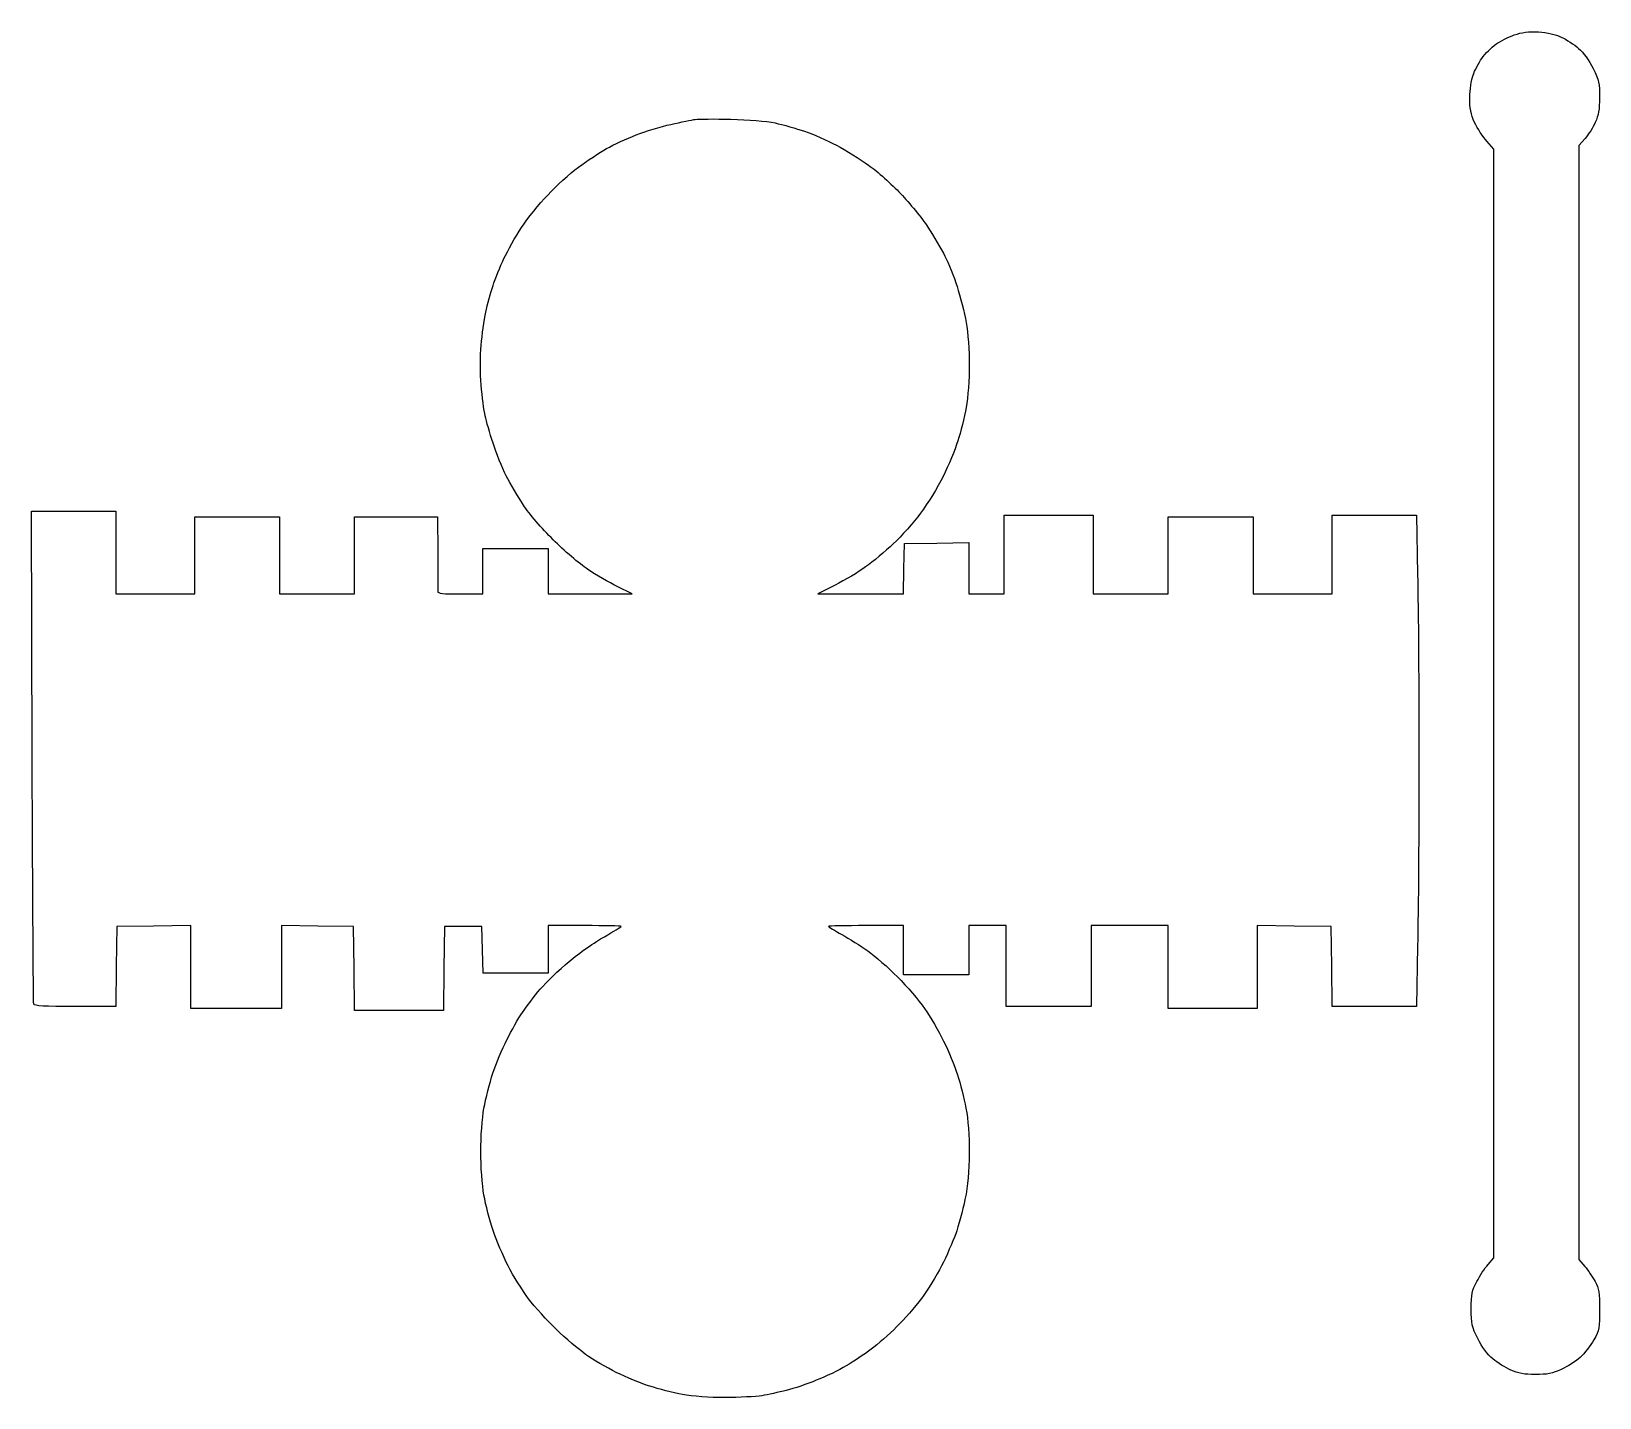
# Model space of a CAD drawing. Header units: centimetres. Extents: x -14.6 to 13.5, y -12.1 to 12.3.
import ezdxf

# ---------------------------------------------------------------- set-up
doc = ezdxf.new("R2010")
doc.units = ezdxf.units.CM
doc.header["$MEASUREMENT"] = 0
doc.layers.add('Layer 1', color=7, linetype='Continuous')

msp = doc.modelspace()

# ---------------------------------------------------------------- linework, layer by layer
at = {"layer": 'Layer 1'}
for points, knots in [([(11.93447, 12.21316), (11.83216, 12.17788), (11.684, 12.1038), (11.60639, 12.04735), (11.60639, 12.04735), (11.52525, 11.99091), (11.41236, 11.87802), (11.35592, 11.79335), (11.35592, 11.79335), (11.29595, 11.71221), (11.22539, 11.57463), (11.19717, 11.49349), (11.19717, 11.49349), (11.16542, 11.40882), (11.14073, 11.22891), (11.1372, 11.09485), (11.1372, 11.09485), (11.1372, 10.89729), (11.15484, 10.80204), (11.22539, 10.64682), (11.22539, 10.64682), (11.27478, 10.54099), (11.37356, 10.38929), (11.44411, 10.31168), (11.44411, 10.31168), (11.44411, 10.31168), (11.57111, 10.17057), (11.57111, 10.17057), (11.57111, 10.17057), (11.57111, 10.17057), (11.57111, 0.26457), (11.57111, 0.26457), (11.57111, 0.26457), (11.57111, 0.26457), (11.57111, -9.6379), (11.57111, -9.6379), (11.57111, -9.6379), (11.57111, -9.6379), (11.46528, -9.76137), (11.46528, -9.76137), (11.46528, -9.76137), (11.40531, -9.82487), (11.31711, -9.96245), (11.2642, -10.06476), (11.2642, -10.06476), (11.17953, -10.22351), (11.16542, -10.29054), (11.16542, -10.54807), (11.16542, -10.54807), (11.16542, -10.81971), (11.176, -10.87263), (11.28184, -11.08429), (11.28184, -11.08429), (11.35592, -11.23598), (11.45117, -11.36651), (11.54995, -11.44765), (11.54995, -11.44765), (11.63109, -11.51468), (11.77926, -11.6064), (11.87451, -11.64873), (11.87451, -11.64873), (12.00151, -11.70517), (12.1144, -11.72634), (12.31195, -11.72634), (12.31195, -11.72634), (12.52362, -11.72634), (12.61534, -11.7087), (12.77409, -11.63462), (12.77409, -11.63462), (12.88345, -11.58523), (13.03515, -11.48645), (13.11276, -11.41943), (13.11276, -11.41943), (13.18684, -11.34887), (13.2962, -11.20776), (13.35618, -11.10546), (13.35618, -11.10546), (13.45143, -10.9326), (13.45849, -10.89027), (13.45849, -10.56571), (13.45849, -10.56571), (13.45849, -10.26585), (13.44791, -10.19177), (13.37735, -10.06477), (13.37735, -10.06477), (13.33502, -9.98363), (13.25035, -9.86016), (13.19391, -9.79313), (13.19391, -9.79313), (13.19391, -9.79313), (13.08808, -9.67319), (13.08808, -9.67319), (13.08808, -9.67319), (13.08808, -9.67319), (13.08808, 0.2822), (13.08808, 0.2822), (13.08808, 0.2822), (13.08808, 0.2822), (13.08808, 10.23759), (13.08808, 10.23759), (13.08808, 10.23759), (13.08808, 10.23759), (13.19744, 10.36459), (13.19744, 10.36459), (13.19744, 10.36459), (13.26094, 10.43515), (13.34208, 10.56215), (13.38088, 10.65034), (13.38088, 10.65034), (13.43732, 10.77028), (13.45496, 10.8867), (13.45849, 11.09484), (13.45849, 11.09484), (13.45849, 11.34531), (13.44438, 11.40528), (13.34207, 11.61342), (13.34207, 11.61342), (13.27504, 11.75453), (13.16921, 11.89917), (13.08101, 11.97325), (13.08101, 11.97325), (13.0034, 12.04028), (12.86582, 12.132), (12.77409, 12.17433), (12.77409, 12.17433), (12.67178, 12.22372), (12.52362, 12.25547), (12.36487, 12.26605), (12.36487, 12.26605), (12.18495, 12.27663), (12.06854, 12.25899), (11.93448, 12.21313), (11.93448, 12.21313), (11.93448, 12.21313), (11.93447, 12.21316), (11.93447, 12.21316)], [0, 0, 0, 0, 0.02857143, 0.02857143, 0.02857143, 0.02857143, 0.05714286, 0.05714286, 0.05714286, 0.05714286, 0.08571429, 0.08571429, 0.08571429, 0.08571429, 0.11428571, 0.11428571, 0.11428571, 0.11428571, 0.14285714, 0.14285714, 0.14285714, 0.14285714, 0.17142857, 0.17142857, 0.17142857, 0.17142857, 0.2, 0.2, 0.2, 0.2, 0.22857143, 0.22857143, 0.22857143, 0.22857143, 0.25714286, 0.25714286, 0.25714286, 0.25714286, 0.28571429, 0.28571429, 0.28571429, 0.28571429, 0.31428571, 0.31428571, 0.31428571, 0.31428571, 0.34285714, 0.34285714, 0.34285714, 0.34285714, 0.37142857, 0.37142857, 0.37142857, 0.37142857, 0.4, 0.4, 0.4, 0.4, 0.42857143, 0.42857143, 0.42857143, 0.42857143, 0.45714286, 0.45714286, 0.45714286, 0.45714286, 0.48571429, 0.48571429, 0.48571429, 0.48571429, 0.51428571, 0.51428571, 0.51428571, 0.51428571, 0.54285714, 0.54285714, 0.54285714, 0.54285714, 0.57142857, 0.57142857, 0.57142857, 0.57142857, 0.6, 0.6, 0.6, 0.6, 0.62857143, 0.62857143, 0.62857143, 0.62857143, 0.65714286, 0.65714286, 0.65714286, 0.65714286, 0.68571429, 0.68571429, 0.68571429, 0.68571429, 0.71428571, 0.71428571, 0.71428571, 0.71428571, 0.74285714, 0.74285714, 0.74285714, 0.74285714, 0.77142857, 0.77142857, 0.77142857, 0.77142857, 0.8, 0.8, 0.8, 0.8, 0.82857143, 0.82857143, 0.82857143, 0.82857143, 0.85714286, 0.85714286, 0.85714286, 0.85714286, 0.88571429, 0.88571429, 0.88571429, 0.88571429, 0.91428571, 0.91428571, 0.91428571, 0.91428571, 0.94285714, 0.94285714, 0.94285714, 0.94285714, 1, 1, 1, 1]), ([(-2.69875, 10.70328), (-2.75519, 10.69622), (-2.95275, 10.65389), (-3.13267, 10.61509), (-3.13267, 10.61509), (-3.31259, 10.57628), (-3.59128, 10.49162), (-3.75709, 10.42459), (-3.75709, 10.42459), (-3.91937, 10.36109), (-4.15573, 10.25173), (-4.28273, 10.18117), (-4.28273, 10.18117), (-4.4062, 10.11061), (-4.63551, 9.96245), (-4.7872, 9.84956), (-4.7872, 9.84956), (-4.93889, 9.73667), (-5.18584, 9.51089), (-5.33401, 9.35214), (-5.33401, 9.35214), (-5.4857, 9.19339), (-5.69384, 8.93233), (-5.8032, 8.77006), (-5.8032, 8.77006), (-5.90903, 8.60778), (-6.05014, 8.35731), (-6.11717, 8.2162), (-6.11717, 8.2162), (-6.1842, 8.07156), (-6.27239, 7.85637), (-6.3112, 7.73289), (-6.3112, 7.73289), (-6.35353, 7.61295), (-6.40998, 7.39775), (-6.44173, 7.25664), (-6.44173, 7.25664), (-6.46995, 7.11906), (-6.50876, 6.85095), (-6.52287, 6.6675), (-6.52287, 6.6675), (-6.54051, 6.48406), (-6.54051, 6.16303), (-6.52287, 5.95489), (-6.52287, 5.95489), (-6.50523, 5.74322), (-6.47348, 5.49981), (-6.45231, 5.40808), (-6.45231, 5.40808), (-6.43114, 5.31283), (-6.36764, 5.09411), (-6.3112, 4.91772), (-6.3112, 4.91772), (-6.25476, 4.74486), (-6.14892, 4.48028), (-6.07484, 4.33564), (-6.07484, 4.33564), (-6.00428, 4.19453), (-5.86317, 3.95464), (-5.76792, 3.81), (-5.76792, 3.81), (-5.67267, 3.66536), (-5.43278, 3.38667), (-5.23875, 3.19264), (-5.23875, 3.19264), (-5.04472, 2.99861), (-4.76603, 2.76225), (-4.62139, 2.66347), (-4.62139, 2.66347), (-4.47675, 2.56822), (-4.23686, 2.42711), (-4.09222, 2.35655), (-4.09222, 2.35655), (-4.09222, 2.35655), (-3.82764, 2.22249), (-3.82764, 2.22249), (-3.82764, 2.22249), (-3.82764, 2.22249), (-4.57906, 2.22249), (-4.57906, 2.22249), (-4.57906, 2.22249), (-4.57906, 2.22249), (-5.32695, 2.22249), (-5.32695, 2.22249), (-5.32695, 2.22249), (-5.32695, 2.22249), (-5.32695, 2.62818), (-5.32695, 2.62818), (-5.32695, 2.62818), (-5.32695, 2.62818), (-5.32695, 3.03387), (-5.32695, 3.03387), (-5.32695, 3.03387), (-5.32695, 3.03387), (-5.90903, 3.03387), (-5.90903, 3.03387), (-5.90903, 3.03387), (-5.90903, 3.03387), (-6.49111, 3.03387), (-6.49111, 3.03387), (-6.49111, 3.03387), (-6.49111, 3.03387), (-6.49111, 2.62818), (-6.49111, 2.62818), (-6.49111, 2.62818), (-6.49111, 2.62818), (-6.49111, 2.22249), (-6.49111, 2.22249), (-6.49111, 2.22249), (-6.49111, 2.22249), (-6.8968, 2.22249), (-6.8968, 2.22249), (-6.8968, 2.22249), (-7.20372, 2.22249), (-7.30249, 2.23307), (-7.29897, 2.26835), (-7.29897, 2.26835), (-7.29544, 2.28952), (-7.29544, 2.59996), (-7.29897, 2.95627), (-7.29897, 2.95627), (-7.29897, 2.95627), (-7.3025, 3.59833), (-7.3025, 3.59833), (-7.3025, 3.59833), (-7.3025, 3.59833), (-8.04333, 3.59833), (-8.04333, 3.59833), (-8.04333, 3.59833), (-8.04333, 3.59833), (-8.78416, 3.59833), (-8.78416, 3.59833), (-8.78416, 3.59833), (-8.78416, 3.59833), (-8.78416, 2.91041), (-8.78416, 2.91041), (-8.78416, 2.91041), (-8.78416, 2.91041), (-8.78416, 2.22249), (-8.78416, 2.22249), (-8.78416, 2.22249), (-8.78416, 2.22249), (-9.45444, 2.22249), (-9.45444, 2.22249), (-9.45444, 2.22249), (-9.45444, 2.22249), (-10.12472, 2.22249), (-10.12472, 2.22249), (-10.12472, 2.22249), (-10.12472, 2.22249), (-10.12472, 2.91041), (-10.12472, 2.91041), (-10.12472, 2.91041), (-10.12472, 2.91041), (-10.12472, 3.59833), (-10.12472, 3.59833), (-10.12472, 3.59833), (-10.12472, 3.59833), (-10.88319, 3.59833), (-10.88319, 3.59833), (-10.88319, 3.59833), (-10.88319, 3.59833), (-11.64166, 3.59833), (-11.64166, 3.59833), (-11.64166, 3.59833), (-11.64166, 3.59833), (-11.64166, 2.91041), (-11.64166, 2.91041), (-11.64166, 2.91041), (-11.64166, 2.91041), (-11.64166, 2.22249), (-11.64166, 2.22249), (-11.64166, 2.22249), (-11.64166, 2.22249), (-12.34722, 2.22249), (-12.34722, 2.22249), (-12.34722, 2.22249), (-12.34722, 2.22249), (-13.05278, 2.22249), (-13.05278, 2.22249), (-13.05278, 2.22249), (-13.05278, 2.22249), (-13.05278, 2.96332), (-13.05278, 2.96332), (-13.05278, 2.96332), (-13.05278, 2.96332), (-13.05278, 3.70415), (-13.05278, 3.70415), (-13.05278, 3.70415), (-13.05278, 3.70415), (-13.8042, 3.70415), (-13.8042, 3.70415), (-13.8042, 3.70415), (-13.8042, 3.70415), (-14.55914, 3.70415), (-14.55914, 3.70415), (-14.55914, 3.70415), (-14.55914, 3.70415), (-14.54503, -0.67735), (-14.54503, -0.67735), (-14.54503, -0.67735), (-14.53445, -3.09035), (-14.52386, -5.08354), (-14.51681, -5.10471), (-14.51681, -5.10471), (-14.50623, -5.13999), (-14.32631, -5.15057), (-13.7795, -5.15057), (-13.7795, -5.15057), (-13.7795, -5.15057), (-13.05278, -5.15057), (-13.05278, -5.15057), (-13.05278, -5.15057), (-13.05278, -5.15057), (-13.04572, -4.43443), (-13.04572, -4.43443), (-13.04572, -4.43443), (-13.04572, -4.43443), (-13.03514, -3.72182), (-13.03514, -3.72182), (-13.03514, -3.72182), (-13.03514, -3.72182), (-12.37545, -3.71124), (-12.37545, -3.71124), (-12.37545, -3.71124), (-12.37545, -3.71124), (-11.71223, -3.70418), (-11.71223, -3.70418), (-11.71223, -3.70418), (-11.71223, -3.70418), (-11.71223, -4.44501), (-11.71223, -4.44501), (-11.71223, -4.44501), (-11.71223, -4.44501), (-11.71223, -5.18584), (-11.71223, -5.18584), (-11.71223, -5.18584), (-11.71223, -5.18584), (-10.90084, -5.18584), (-10.90084, -5.18584), (-10.90084, -5.18584), (-10.90084, -5.18584), (-10.08945, -5.18584), (-10.08945, -5.18584), (-10.08945, -5.18584), (-10.08945, -5.18584), (-10.08945, -4.44501), (-10.08945, -4.44501), (-10.08945, -4.44501), (-10.08945, -4.44501), (-10.08945, -3.70418), (-10.08945, -3.70418), (-10.08945, -3.70418), (-10.08945, -3.70418), (-9.44387, -3.71124), (-9.44387, -3.71124), (-9.44387, -3.71124), (-9.44387, -3.71124), (-8.80181, -3.72182), (-8.80181, -3.72182), (-8.80181, -3.72182), (-8.80181, -3.72182), (-8.79123, -4.46971), (-8.79123, -4.46971), (-8.79123, -4.46971), (-8.79123, -4.46971), (-8.78417, -5.22113), (-8.78417, -5.22113), (-8.78417, -5.22113), (-8.78417, -5.22113), (-7.99042, -5.22113), (-7.99042, -5.22113), (-7.99042, -5.22113), (-7.99042, -5.22113), (-7.19667, -5.22113), (-7.19667, -5.22113), (-7.19667, -5.22113), (-7.19667, -5.22113), (-7.18961, -4.46971), (-7.18961, -4.46971), (-7.18961, -4.46971), (-7.18961, -4.46971), (-7.17903, -3.72182), (-7.17903, -3.72182), (-7.17903, -3.72182), (-7.17903, -3.72182), (-6.84389, -3.72182), (-6.84389, -3.72182), (-6.84389, -3.72182), (-6.84389, -3.72182), (-6.50875, -3.72182), (-6.50875, -3.72182), (-6.50875, -3.72182), (-6.50875, -3.72182), (-6.49817, -4.13457), (-6.49817, -4.13457), (-6.49817, -4.13457), (-6.49817, -4.13457), (-6.48759, -4.55085), (-6.48759, -4.55085), (-6.48759, -4.55085), (-6.48759, -4.55085), (-5.90903, -4.55085), (-5.90903, -4.55085), (-5.90903, -4.55085), (-5.90903, -4.55085), (-5.32695, -4.55085), (-5.32695, -4.55085), (-5.32695, -4.55085), (-5.32695, -4.55085), (-5.32695, -4.12752), (-5.32695, -4.12752), (-5.32695, -4.12752), (-5.32695, -4.12752), (-5.32695, -3.70419), (-5.32695, -3.70419), (-5.32695, -3.70419), (-5.32695, -3.70419), (-4.67431, -3.70419), (-4.67431, -3.70419), (-4.67431, -3.70419), (-4.31448, -3.70419), (-4.02167, -3.71125), (-4.02167, -3.7183), (-4.02167, -3.7183), (-4.02167, -3.72536), (-4.15573, -3.80649), (-4.32153, -3.90174), (-4.32153, -3.90174), (-4.48734, -3.99346), (-4.77309, -4.19455), (-4.953, -4.34624), (-4.953, -4.34624), (-5.13644, -4.49793), (-5.36575, -4.72018), (-5.46806, -4.84013), (-5.46806, -4.84013), (-5.57037, -4.96007), (-5.71148, -5.14705), (-5.78556, -5.25641), (-5.78556, -5.25641), (-5.85612, -5.36224), (-5.98312, -5.58097), (-6.06425, -5.74324), (-6.06425, -5.74324), (-6.14539, -5.90552), (-6.25828, -6.17363), (-6.31472, -6.34296), (-6.31472, -6.34296), (-6.37116, -6.51229), (-6.44172, -6.79452), (-6.47347, -6.96738), (-6.47347, -6.96738), (-6.50522, -7.15082), (-6.52991, -7.47891), (-6.52991, -7.74349), (-6.52991, -7.74349), (-6.52991, -8.00807), (-6.50522, -8.33616), (-6.47347, -8.5196), (-6.47347, -8.5196), (-6.44172, -8.69246), (-6.37116, -8.97821), (-6.31119, -9.15107), (-6.31119, -9.15107), (-6.25475, -9.32393), (-6.13127, -9.60968), (-6.03955, -9.78607), (-6.03955, -9.78607), (-5.95136, -9.96246), (-5.78555, -10.22351), (-5.67619, -10.37168), (-5.67619, -10.37168), (-5.56683, -10.51632), (-5.34105, -10.76326), (-5.17877, -10.92201), (-5.17877, -10.92201), (-5.02002, -11.07723), (-4.78366, -11.27832), (-4.65666, -11.36651), (-4.65666, -11.36651), (-4.52966, -11.45823), (-4.28272, -11.59934), (-4.10985, -11.68754), (-4.10985, -11.68754), (-3.93346, -11.77573), (-3.66535, -11.8851), (-3.51013, -11.93448), (-3.51013, -11.93448), (-3.35491, -11.9874), (-3.09385, -12.0509), (-2.92805, -12.08265), (-2.92805, -12.08265), (-2.74813, -12.1144), (-2.44122, -12.13909), (-2.16958, -12.13909), (-2.16958, -12.13909), (-1.91558, -12.13556), (-1.61925, -12.12145), (-1.50989, -12.10381), (-1.50989, -12.10381), (-1.40053, -12.08617), (-1.20297, -12.04384), (-1.07245, -12.00856), (-1.07245, -12.00856), (-0.93839, -11.97681), (-0.69851, -11.89567), (-0.53623, -11.82864), (-0.53623, -11.82864), (-0.37042, -11.76514), (-0.13054, -11.64872), (-0.00354, -11.57111), (-0.00354, -11.57111), (0.12699, -11.49703), (0.32807, -11.36297), (0.44449, -11.27478), (0.44449, -11.27478), (0.56091, -11.18659), (0.76552, -11.00667), (0.89957, -10.87614), (0.89957, -10.87614), (1.0301, -10.74561), (1.23118, -10.51631), (1.34054, -10.36814), (1.34054, -10.36814), (1.4499, -10.21997), (1.61218, -9.95892), (1.70037, -9.78606), (1.70037, -9.78606), (1.78856, -9.6132), (1.90145, -9.35567), (1.95437, -9.21456), (1.95437, -9.21456), (2.00376, -9.07345), (2.07784, -8.79828), (2.12018, -8.5972), (2.12018, -8.5972), (2.1731, -8.33967), (2.19426, -8.10331), (2.19426, -7.76112), (2.19426, -7.76112), (2.19779, -7.45773), (2.17662, -7.16845), (2.13782, -6.96737), (2.13782, -6.96737), (2.10607, -6.79098), (2.03904, -6.52287), (1.98613, -6.36765), (1.98613, -6.36765), (1.93674, -6.21243), (1.82385, -5.94079), (1.73919, -5.76793), (1.73919, -5.76793), (1.651, -5.59154), (1.4993, -5.33049), (1.397, -5.18585), (1.397, -5.18585), (1.29822, -5.04121), (1.08303, -4.78721), (0.91722, -4.62141), (0.91722, -4.62141), (0.75141, -4.4556), (0.51153, -4.24747), (0.38453, -4.15574), (0.38453, -4.15574), (0.25753, -4.06755), (0.04939, -3.93349), (-0.08114, -3.86293), (-0.08114, -3.86293), (-0.21167, -3.79237), (-0.3175, -3.72535), (-0.3175, -3.71829), (-0.3175, -3.71829), (-0.3175, -3.71123), (-0.01411, -3.70418), (0.35278, -3.70418), (0.35278, -3.70418), (0.35278, -3.70418), (1.02306, -3.70418), (1.02306, -3.70418), (1.02306, -3.70418), (1.02306, -3.70418), (1.02306, -4.14515), (1.02306, -4.14515), (1.02306, -4.14515), (1.02306, -4.14515), (1.02306, -4.58612), (1.02306, -4.58612), (1.02306, -4.58612), (1.02306, -4.58612), (1.60514, -4.58612), (1.60514, -4.58612), (1.60514, -4.58612), (1.60514, -4.58612), (2.18722, -4.58612), (2.18722, -4.58612), (2.18722, -4.58612), (2.18722, -4.58612), (2.18722, -4.14515), (2.18722, -4.14515), (2.18722, -4.14515), (2.18722, -4.14515), (2.18722, -3.70418), (2.18722, -3.70418), (2.18722, -3.70418), (2.18722, -3.70418), (2.52236, -3.70418), (2.52236, -3.70418), (2.52236, -3.70418), (2.52236, -3.70418), (2.8575, -3.70418), (2.8575, -3.70418), (2.8575, -3.70418), (2.8575, -3.70418), (2.8575, -4.42737), (2.8575, -4.42737), (2.8575, -4.42737), (2.8575, -4.42737), (2.8575, -5.15056), (2.8575, -5.15056), (2.8575, -5.15056), (2.8575, -5.15056), (3.61597, -5.15056), (3.61597, -5.15056), (3.61597, -5.15056), (3.61597, -5.15056), (4.37444, -5.15056), (4.37444, -5.15056), (4.37444, -5.15056), (4.37444, -5.15056), (4.37444, -4.42737), (4.37444, -4.42737), (4.37444, -4.42737), (4.37444, -4.42737), (4.37444, -3.70418), (4.37444, -3.70418), (4.37444, -3.70418), (4.37444, -3.70418), (5.06236, -3.70418), (5.06236, -3.70418), (5.06236, -3.70418), (5.06236, -3.70418), (5.75028, -3.70418), (5.75028, -3.70418), (5.75028, -3.70418), (5.75028, -3.70418), (5.75028, -4.44501), (5.75028, -4.44501), (5.75028, -4.44501), (5.75028, -4.44501), (5.75028, -5.18584), (5.75028, -5.18584), (5.75028, -5.18584), (5.75028, -5.18584), (6.54403, -5.18584), (6.54403, -5.18584), (6.54403, -5.18584), (6.54403, -5.18584), (7.33778, -5.18584), (7.33778, -5.18584), (7.33778, -5.18584), (7.33778, -5.18584), (7.33778, -4.44501), (7.33778, -4.44501), (7.33778, -4.44501), (7.33778, -4.44501), (7.33778, -3.70418), (7.33778, -3.70418), (7.33778, -3.70418), (7.33778, -3.70418), (8.001, -3.71124), (8.001, -3.71124), (8.001, -3.71124), (8.001, -3.71124), (8.66069, -3.72182), (8.66069, -3.72182), (8.66069, -3.72182), (8.66069, -3.72182), (8.67127, -4.43443), (8.67127, -4.43443), (8.67127, -4.43443), (8.67127, -4.43443), (8.67833, -5.15057), (8.67833, -5.15057), (8.67833, -5.15057), (8.67833, -5.15057), (9.43327, -5.15057), (9.43327, -5.15057), (9.43327, -5.15057), (9.43327, -5.15057), (10.18469, -5.15057), (10.18469, -5.15057), (10.18469, -5.15057), (10.18469, -5.15057), (10.20586, -4.06754), (10.20586, -4.06754), (10.20586, -4.06754), (10.21997, -3.46782), (10.23055, -1.97204), (10.23055, -0.73732), (10.23055, -0.73732), (10.23055, 0.4974), (10.21997, 1.9826), (10.20586, 2.56821), (10.20586, 2.56821), (10.20586, 2.56821), (10.18469, 3.6336), (10.18469, 3.6336), (10.18469, 3.6336), (10.18469, 3.6336), (9.42975, 3.6336), (9.42975, 3.6336), (9.42975, 3.6336), (9.42975, 3.6336), (8.67833, 3.6336), (8.67833, 3.6336), (8.67833, 3.6336), (8.67833, 3.6336), (8.67833, 2.92804), (8.67833, 2.92804), (8.67833, 2.92804), (8.67833, 2.92804), (8.67833, 2.22248), (8.67833, 2.22248), (8.67833, 2.22248), (8.67833, 2.22248), (7.97277, 2.22248), (7.97277, 2.22248), (7.97277, 2.22248), (7.97277, 2.22248), (7.26721, 2.22248), (7.26721, 2.22248), (7.26721, 2.22248), (7.26721, 2.22248), (7.26721, 2.9104), (7.26721, 2.9104), (7.26721, 2.9104), (7.26721, 2.9104), (7.26721, 3.59832), (7.26721, 3.59832), (7.26721, 3.59832), (7.26721, 3.59832), (6.50874, 3.59832), (6.50874, 3.59832), (6.50874, 3.59832), (6.50874, 3.59832), (5.75027, 3.59832), (5.75027, 3.59832), (5.75027, 3.59832), (5.75027, 3.59832), (5.75027, 2.9104), (5.75027, 2.9104), (5.75027, 2.9104), (5.75027, 2.9104), (5.75027, 2.22248), (5.75027, 2.22248), (5.75027, 2.22248), (5.75027, 2.22248), (5.07999, 2.22248), (5.07999, 2.22248), (5.07999, 2.22248), (5.07999, 2.22248), (4.40971, 2.22248), (4.40971, 2.22248), (4.40971, 2.22248), (4.40971, 2.22248), (4.40971, 2.92804), (4.40971, 2.92804), (4.40971, 2.92804), (4.40971, 2.92804), (4.40971, 3.6336), (4.40971, 3.6336), (4.40971, 3.6336), (4.40971, 3.6336), (3.61596, 3.6336), (3.61596, 3.6336), (3.61596, 3.6336), (3.61596, 3.6336), (2.82221, 3.6336), (2.82221, 3.6336), (2.82221, 3.6336), (2.82221, 3.6336), (2.82221, 2.92804), (2.82221, 2.92804), (2.82221, 2.92804), (2.82221, 2.92804), (2.82221, 2.22248), (2.82221, 2.22248), (2.82221, 2.22248), (2.82221, 2.22248), (2.50471, 2.22248), (2.50471, 2.22248), (2.50471, 2.22248), (2.50471, 2.22248), (2.18721, 2.22248), (2.18721, 2.22248), (2.18721, 2.22248), (2.18721, 2.22248), (2.18721, 2.68109), (2.18721, 2.68109), (2.18721, 2.68109), (2.18721, 2.68109), (2.18721, 3.1397), (2.18721, 3.1397), (2.18721, 3.1397), (2.18721, 3.1397), (1.61571, 3.13264), (1.61571, 3.13264), (1.61571, 3.13264), (1.61571, 3.13264), (1.04068, 3.12206), (1.04068, 3.12206), (1.04068, 3.12206), (1.04068, 3.12206), (1.0301, 2.67403), (1.0301, 2.67403), (1.0301, 2.67403), (1.0301, 2.67403), (1.01952, 2.22247), (1.01952, 2.22247), (1.01952, 2.22247), (1.01952, 2.22247), (0.25752, 2.22247), (0.25752, 2.22247), (0.25752, 2.22247), (0.25752, 2.22247), (-0.50801, 2.22247), (-0.50801, 2.22247), (-0.50801, 2.22247), (-0.50801, 2.22247), (-0.19757, 2.38122), (-0.19757, 2.38122), (-0.19757, 2.38122), (-0.02824, 2.46589), (0.21871, 2.61405), (0.34571, 2.70578), (0.34571, 2.70578), (0.47271, 2.7975), (0.69496, 2.98447), (0.8396, 3.11853), (0.8396, 3.11853), (0.98424, 3.25611), (1.20296, 3.50306), (1.32643, 3.66886), (1.32643, 3.66886), (1.45343, 3.83467), (1.63335, 4.12747), (1.7286, 4.3215), (1.7286, 4.3215), (1.82385, 4.51553), (1.94379, 4.80128), (1.99318, 4.9565), (1.99318, 4.9565), (2.04257, 5.11172), (2.1096, 5.38336), (2.14135, 5.55622), (2.14135, 5.55622), (2.1731, 5.73614), (2.19779, 6.06422), (2.19779, 6.31469), (2.19779, 6.31469), (2.19779, 6.56516), (2.1731, 6.89325), (2.14135, 7.07669), (2.14135, 7.07669), (2.1096, 7.24955), (2.03552, 7.53883), (1.97907, 7.71522), (1.97907, 7.71522), (1.92263, 7.89161), (1.82385, 8.13855), (1.76035, 8.26203), (1.76035, 8.26203), (1.70038, 8.38197), (1.56279, 8.61481), (1.45696, 8.77709), (1.45696, 8.77709), (1.35113, 8.93937), (1.1324, 9.20748), (0.97013, 9.37681), (0.97013, 9.37681), (0.81138, 9.54614), (0.55385, 9.77545), (0.39863, 9.88481), (0.39863, 9.88481), (0.24694, 9.99417), (-0.01412, 10.15645), (-0.1764, 10.24112), (-0.1764, 10.24112), (-0.34221, 10.32931), (-0.59621, 10.4422), (-0.74437, 10.49159), (-0.74437, 10.49159), (-0.89254, 10.54098), (-1.13243, 10.60801), (-1.27354, 10.63976), (-1.27354, 10.63976), (-1.42876, 10.67504), (-1.74979, 10.69973), (-2.06376, 10.70679), (-2.06376, 10.70679), (-2.35304, 10.71385), (-2.63879, 10.71032), (-2.69876, 10.70326), (-2.69876, 10.70326), (-2.69876, 10.70326), (-2.69875, 10.70328), (-2.69875, 10.70328)], [0, 0, 0, 0, 0.00492611, 0.00492611, 0.00492611, 0.00492611, 0.00985222, 0.00985222, 0.00985222, 0.00985222, 0.01477833, 0.01477833, 0.01477833, 0.01477833, 0.01970443, 0.01970443, 0.01970443, 0.01970443, 0.02463054, 0.02463054, 0.02463054, 0.02463054, 0.02955665, 0.02955665, 0.02955665, 0.02955665, 0.03448276, 0.03448276, 0.03448276, 0.03448276, 0.03940887, 0.03940887, 0.03940887, 0.03940887, 0.04433498, 0.04433498, 0.04433498, 0.04433498, 0.04926108, 0.04926108, 0.04926108, 0.04926108, 0.05418719, 0.05418719, 0.05418719, 0.05418719, 0.0591133, 0.0591133, 0.0591133, 0.0591133, 0.06403941, 0.06403941, 0.06403941, 0.06403941, 0.06896552, 0.06896552, 0.06896552, 0.06896552, 0.07389163, 0.07389163, 0.07389163, 0.07389163, 0.07881773, 0.07881773, 0.07881773, 0.07881773, 0.08374384, 0.08374384, 0.08374384, 0.08374384, 0.08866995, 0.08866995, 0.08866995, 0.08866995, 0.09359606, 0.09359606, 0.09359606, 0.09359606, 0.09852217, 0.09852217, 0.09852217, 0.09852217, 0.10344828, 0.10344828, 0.10344828, 0.10344828, 0.10837438, 0.10837438, 0.10837438, 0.10837438, 0.11330049, 0.11330049, 0.11330049, 0.11330049, 0.1182266, 0.1182266, 0.1182266, 0.1182266, 0.12315271, 0.12315271, 0.12315271, 0.12315271, 0.12807882, 0.12807882, 0.12807882, 0.12807882, 0.13300493, 0.13300493, 0.13300493, 0.13300493, 0.13793103, 0.13793103, 0.13793103, 0.13793103, 0.14285714, 0.14285714, 0.14285714, 0.14285714, 0.14778325, 0.14778325, 0.14778325, 0.14778325, 0.15270936, 0.15270936, 0.15270936, 0.15270936, 0.15763547, 0.15763547, 0.15763547, 0.15763547, 0.16256158, 0.16256158, 0.16256158, 0.16256158, 0.16748768, 0.16748768, 0.16748768, 0.16748768, 0.17241379, 0.17241379, 0.17241379, 0.17241379, 0.1773399, 0.1773399, 0.1773399, 0.1773399, 0.18226601, 0.18226601, 0.18226601, 0.18226601, 0.18719212, 0.18719212, 0.18719212, 0.18719212, 0.19211823, 0.19211823, 0.19211823, 0.19211823, 0.19704433, 0.19704433, 0.19704433, 0.19704433, 0.20197044, 0.20197044, 0.20197044, 0.20197044, 0.20689655, 0.20689655, 0.20689655, 0.20689655, 0.21182266, 0.21182266, 0.21182266, 0.21182266, 0.21674877, 0.21674877, 0.21674877, 0.21674877, 0.22167488, 0.22167488, 0.22167488, 0.22167488, 0.22660099, 0.22660099, 0.22660099, 0.22660099, 0.23152709, 0.23152709, 0.23152709, 0.23152709, 0.2364532, 0.2364532, 0.2364532, 0.2364532, 0.24137931, 0.24137931, 0.24137931, 0.24137931, 0.24630542, 0.24630542, 0.24630542, 0.24630542, 0.25123153, 0.25123153, 0.25123153, 0.25123153, 0.25615764, 0.25615764, 0.25615764, 0.25615764, 0.26108374, 0.26108374, 0.26108374, 0.26108374, 0.26600985, 0.26600985, 0.26600985, 0.26600985, 0.27093596, 0.27093596, 0.27093596, 0.27093596, 0.27586207, 0.27586207, 0.27586207, 0.27586207, 0.28078818, 0.28078818, 0.28078818, 0.28078818, 0.28571429, 0.28571429, 0.28571429, 0.28571429, 0.29064039, 0.29064039, 0.29064039, 0.29064039, 0.2955665, 0.2955665, 0.2955665, 0.2955665, 0.30049261, 0.30049261, 0.30049261, 0.30049261, 0.30541872, 0.30541872, 0.30541872, 0.30541872, 0.31034483, 0.31034483, 0.31034483, 0.31034483, 0.31527094, 0.31527094, 0.31527094, 0.31527094, 0.32019704, 0.32019704, 0.32019704, 0.32019704, 0.32512315, 0.32512315, 0.32512315, 0.32512315, 0.33004926, 0.33004926, 0.33004926, 0.33004926, 0.33497537, 0.33497537, 0.33497537, 0.33497537, 0.33990148, 0.33990148, 0.33990148, 0.33990148, 0.34482759, 0.34482759, 0.34482759, 0.34482759, 0.34975369, 0.34975369, 0.34975369, 0.34975369, 0.3546798, 0.3546798, 0.3546798, 0.3546798, 0.35960591, 0.35960591, 0.35960591, 0.35960591, 0.36453202, 0.36453202, 0.36453202, 0.36453202, 0.36945813, 0.36945813, 0.36945813, 0.36945813, 0.37438424, 0.37438424, 0.37438424, 0.37438424, 0.37931034, 0.37931034, 0.37931034, 0.37931034, 0.38423645, 0.38423645, 0.38423645, 0.38423645, 0.38916256, 0.38916256, 0.38916256, 0.38916256, 0.39408867, 0.39408867, 0.39408867, 0.39408867, 0.39901478, 0.39901478, 0.39901478, 0.39901478, 0.40394089, 0.40394089, 0.40394089, 0.40394089, 0.408867, 0.408867, 0.408867, 0.408867, 0.4137931, 0.4137931, 0.4137931, 0.4137931, 0.41871921, 0.41871921, 0.41871921, 0.41871921, 0.42364532, 0.42364532, 0.42364532, 0.42364532, 0.42857143, 0.42857143, 0.42857143, 0.42857143, 0.43349754, 0.43349754, 0.43349754, 0.43349754, 0.43842365, 0.43842365, 0.43842365, 0.43842365, 0.44334975, 0.44334975, 0.44334975, 0.44334975, 0.44827586, 0.44827586, 0.44827586, 0.44827586, 0.45320197, 0.45320197, 0.45320197, 0.45320197, 0.45812808, 0.45812808, 0.45812808, 0.45812808, 0.46305419, 0.46305419, 0.46305419, 0.46305419, 0.4679803, 0.4679803, 0.4679803, 0.4679803, 0.4729064, 0.4729064, 0.4729064, 0.4729064, 0.47783251, 0.47783251, 0.47783251, 0.47783251, 0.48275862, 0.48275862, 0.48275862, 0.48275862, 0.48768473, 0.48768473, 0.48768473, 0.48768473, 0.49261084, 0.49261084, 0.49261084, 0.49261084, 0.49753695, 0.49753695, 0.49753695, 0.49753695, 0.50246305, 0.50246305, 0.50246305, 0.50246305, 0.50738916, 0.50738916, 0.50738916, 0.50738916, 0.51231527, 0.51231527, 0.51231527, 0.51231527, 0.51724138, 0.51724138, 0.51724138, 0.51724138, 0.52216749, 0.52216749, 0.52216749, 0.52216749, 0.5270936, 0.5270936, 0.5270936, 0.5270936, 0.5320197, 0.5320197, 0.5320197, 0.5320197, 0.53694581, 0.53694581, 0.53694581, 0.53694581, 0.54187192, 0.54187192, 0.54187192, 0.54187192, 0.54679803, 0.54679803, 0.54679803, 0.54679803, 0.55172414, 0.55172414, 0.55172414, 0.55172414, 0.55665025, 0.55665025, 0.55665025, 0.55665025, 0.56157635, 0.56157635, 0.56157635, 0.56157635, 0.56650246, 0.56650246, 0.56650246, 0.56650246, 0.57142857, 0.57142857, 0.57142857, 0.57142857, 0.57635468, 0.57635468, 0.57635468, 0.57635468, 0.58128079, 0.58128079, 0.58128079, 0.58128079, 0.5862069, 0.5862069, 0.5862069, 0.5862069, 0.591133, 0.591133, 0.591133, 0.591133, 0.59605911, 0.59605911, 0.59605911, 0.59605911, 0.60098522, 0.60098522, 0.60098522, 0.60098522, 0.60591133, 0.60591133, 0.60591133, 0.60591133, 0.61083744, 0.61083744, 0.61083744, 0.61083744, 0.61576355, 0.61576355, 0.61576355, 0.61576355, 0.62068966, 0.62068966, 0.62068966, 0.62068966, 0.62561576, 0.62561576, 0.62561576, 0.62561576, 0.63054187, 0.63054187, 0.63054187, 0.63054187, 0.63546798, 0.63546798, 0.63546798, 0.63546798, 0.64039409, 0.64039409, 0.64039409, 0.64039409, 0.6453202, 0.6453202, 0.6453202, 0.6453202, 0.65024631, 0.65024631, 0.65024631, 0.65024631, 0.65517241, 0.65517241, 0.65517241, 0.65517241, 0.66009852, 0.66009852, 0.66009852, 0.66009852, 0.66502463, 0.66502463, 0.66502463, 0.66502463, 0.66995074, 0.66995074, 0.66995074, 0.66995074, 0.67487685, 0.67487685, 0.67487685, 0.67487685, 0.67980296, 0.67980296, 0.67980296, 0.67980296, 0.68472906, 0.68472906, 0.68472906, 0.68472906, 0.68965517, 0.68965517, 0.68965517, 0.68965517, 0.69458128, 0.69458128, 0.69458128, 0.69458128, 0.69950739, 0.69950739, 0.69950739, 0.69950739, 0.7044335, 0.7044335, 0.7044335, 0.7044335, 0.70935961, 0.70935961, 0.70935961, 0.70935961, 0.71428571, 0.71428571, 0.71428571, 0.71428571, 0.71921182, 0.71921182, 0.71921182, 0.71921182, 0.72413793, 0.72413793, 0.72413793, 0.72413793, 0.72906404, 0.72906404, 0.72906404, 0.72906404, 0.73399015, 0.73399015, 0.73399015, 0.73399015, 0.73891626, 0.73891626, 0.73891626, 0.73891626, 0.74384236, 0.74384236, 0.74384236, 0.74384236, 0.74876847, 0.74876847, 0.74876847, 0.74876847, 0.75369458, 0.75369458, 0.75369458, 0.75369458, 0.75862069, 0.75862069, 0.75862069, 0.75862069, 0.7635468, 0.7635468, 0.7635468, 0.7635468, 0.76847291, 0.76847291, 0.76847291, 0.76847291, 0.77339901, 0.77339901, 0.77339901, 0.77339901, 0.77832512, 0.77832512, 0.77832512, 0.77832512, 0.78325123, 0.78325123, 0.78325123, 0.78325123, 0.78817734, 0.78817734, 0.78817734, 0.78817734, 0.79310345, 0.79310345, 0.79310345, 0.79310345, 0.79802956, 0.79802956, 0.79802956, 0.79802956, 0.80295567, 0.80295567, 0.80295567, 0.80295567, 0.80788177, 0.80788177, 0.80788177, 0.80788177, 0.81280788, 0.81280788, 0.81280788, 0.81280788, 0.81773399, 0.81773399, 0.81773399, 0.81773399, 0.8226601, 0.8226601, 0.8226601, 0.8226601, 0.82758621, 0.82758621, 0.82758621, 0.82758621, 0.83251232, 0.83251232, 0.83251232, 0.83251232, 0.83743842, 0.83743842, 0.83743842, 0.83743842, 0.84236453, 0.84236453, 0.84236453, 0.84236453, 0.84729064, 0.84729064, 0.84729064, 0.84729064, 0.85221675, 0.85221675, 0.85221675, 0.85221675, 0.85714286, 0.85714286, 0.85714286, 0.85714286, 0.86206897, 0.86206897, 0.86206897, 0.86206897, 0.86699507, 0.86699507, 0.86699507, 0.86699507, 0.87192118, 0.87192118, 0.87192118, 0.87192118, 0.87684729, 0.87684729, 0.87684729, 0.87684729, 0.8817734, 0.8817734, 0.8817734, 0.8817734, 0.88669951, 0.88669951, 0.88669951, 0.88669951, 0.89162562, 0.89162562, 0.89162562, 0.89162562, 0.89655172, 0.89655172, 0.89655172, 0.89655172, 0.90147783, 0.90147783, 0.90147783, 0.90147783, 0.90640394, 0.90640394, 0.90640394, 0.90640394, 0.91133005, 0.91133005, 0.91133005, 0.91133005, 0.91625616, 0.91625616, 0.91625616, 0.91625616, 0.92118227, 0.92118227, 0.92118227, 0.92118227, 0.92610837, 0.92610837, 0.92610837, 0.92610837, 0.93103448, 0.93103448, 0.93103448, 0.93103448, 0.93596059, 0.93596059, 0.93596059, 0.93596059, 0.9408867, 0.9408867, 0.9408867, 0.9408867, 0.94581281, 0.94581281, 0.94581281, 0.94581281, 0.95073892, 0.95073892, 0.95073892, 0.95073892, 0.95566502, 0.95566502, 0.95566502, 0.95566502, 0.96059113, 0.96059113, 0.96059113, 0.96059113, 0.96551724, 0.96551724, 0.96551724, 0.96551724, 0.97044335, 0.97044335, 0.97044335, 0.97044335, 0.97536946, 0.97536946, 0.97536946, 0.97536946, 0.98029557, 0.98029557, 0.98029557, 0.98029557, 0.98522167, 0.98522167, 0.98522167, 0.98522167, 0.99014778, 0.99014778, 0.99014778, 0.99014778, 1, 1, 1, 1])]:
    msp.add_open_spline(points, degree=3, knots=knots, dxfattribs=at)

doc.saveas('drawing.dxf')
